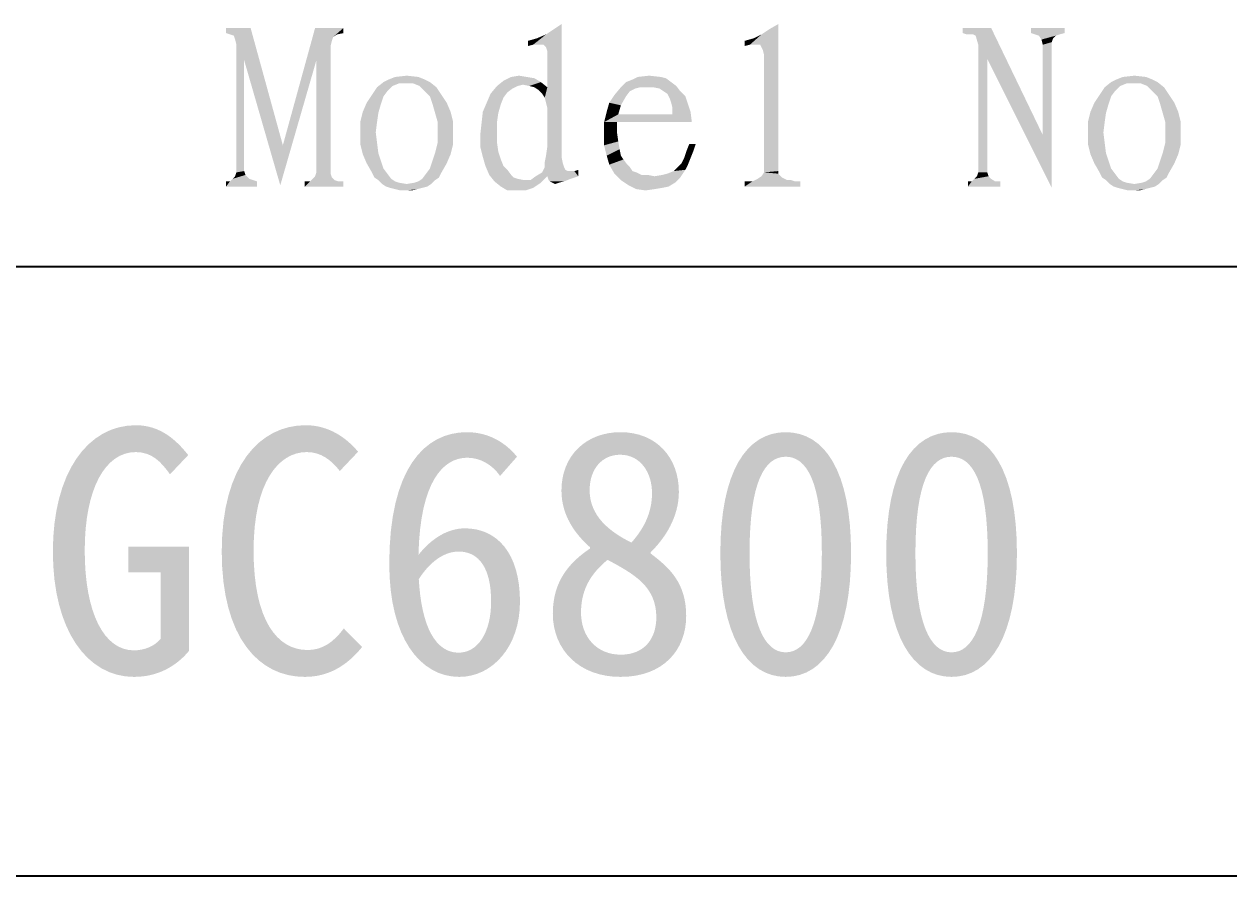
# Model space of a CAD drawing. Header units: millimetres. Extents: x 336 to 634, y 189 to 399.
# Drawn here: x 604.75 to 618.58, y 208.18 to 217.96 of the extents above; entities that cross this region are included whole.
import ezdxf

# ---------------------------------------------------------------- set-up
doc = ezdxf.new("R2010")
doc.units = ezdxf.units.MM

msp = doc.modelspace()

# ---------------------------------------------------------------- linework, layer by layer
at = {"color": 7, "linetype": 'Continuous'}
for p, q in [((448.54993, 215.17685), (628.54993, 215.17685)), ((448.54993, 208.17685), (628.54993, 208.17685))]:
    msp.add_line(p, q, dxfattribs=at)
for points in [[(607.34684, 217.91887), (607.06536, 217.85961), (607.06536, 217.91887)], [(607.1098, 217.8448), (607.06536, 217.85961), (607.34684, 217.91887)], [(607.15425, 217.82998), (607.1098, 217.8448), (607.34684, 217.91887)], [(607.16906, 217.78554), (607.15425, 217.82998), (607.34684, 217.91887)], [(607.18388, 217.72628), (607.16906, 217.78554), (607.34684, 217.91887)], [(607.27277, 217.5485), (607.18388, 217.72628), (607.34684, 217.91887)], [(607.27277, 217.5485), (607.34684, 217.91887), (607.71721, 216.57072)], [(608.1024, 217.5485), (607.71721, 216.57072), (608.08758, 217.91887)], [(608.08758, 217.91887), (608.41351, 217.91887), (608.29499, 217.81517)], [(608.08758, 217.91887), (608.29499, 217.81517), (608.1024, 217.5485)], [(608.41351, 217.91887), (608.33943, 217.8448), (608.29499, 217.81517)], [(608.41351, 217.91887), (608.41351, 217.85961), (608.33943, 217.8448)], [(610.59128, 217.72628), (610.82832, 217.90406), (610.91721, 217.96332)], [(610.68017, 217.72628), (610.59128, 217.72628), (610.91721, 217.96332)], [(610.59128, 217.72628), (610.73943, 217.8448), (610.82832, 217.90406)], [(610.7098, 217.72628), (610.68017, 217.72628), (610.91721, 217.96332)], [(610.73943, 217.69665), (610.7098, 217.72628), (610.91721, 217.96332)], [(610.75425, 217.6522), (610.73943, 217.69665), (610.91721, 217.96332)], [(610.73943, 217.05961), (610.75425, 217.23739), (610.91721, 217.96332)], [(610.75425, 217.00035), (610.73943, 217.05961), (610.91721, 217.96332)], [(610.75425, 217.59295), (610.75425, 217.6522), (610.91721, 217.96332)], [(610.75425, 217.23739), (610.75425, 217.59295), (610.91721, 217.96332)], [(610.75425, 216.94109), (610.75425, 217.00035), (610.91721, 217.96332)], [(610.75425, 216.79295), (610.75425, 216.94109), (610.91721, 217.96332)], [(610.75425, 216.65961), (610.75425, 216.79295), (610.91721, 217.96332)], [(610.75425, 216.55591), (610.75425, 216.65961), (610.91721, 217.96332)], [(610.75425, 216.55591), (610.91721, 217.96332), (610.91721, 216.43739)], [(613.08017, 217.72628), (613.21351, 217.8448), (613.4061, 217.96332)], [(613.15425, 217.72628), (613.08017, 217.72628), (613.4061, 217.96332)], [(613.19869, 217.72628), (613.15425, 217.72628), (613.4061, 217.96332)], [(613.21351, 217.69665), (613.19869, 217.72628), (613.4061, 217.96332)], [(613.21351, 217.8448), (613.3024, 217.90406), (613.4061, 217.96332)], [(613.22832, 217.66702), (613.21351, 217.69665), (613.4061, 217.96332)], [(613.24314, 217.60776), (613.22832, 217.66702), (613.4061, 217.96332)], [(613.24314, 217.60776), (613.4061, 217.96332), (613.4061, 216.27443)], [(615.85054, 217.91887), (615.52462, 217.85961), (615.52462, 217.91887)], [(615.56906, 217.8448), (615.52462, 217.85961), (615.85054, 217.91887)], [(615.61351, 217.8448), (615.56906, 217.8448), (615.85054, 217.91887)], [(615.64314, 217.8448), (615.61351, 217.8448), (615.85054, 217.91887)], [(615.67277, 217.82998), (615.64314, 217.8448), (615.85054, 217.91887)], [(615.7024, 217.72628), (615.67277, 217.82998), (615.85054, 217.91887)], [(615.8061, 217.56332), (615.7024, 217.72628), (615.85054, 217.91887)], [(615.8061, 217.56332), (615.85054, 217.91887), (616.44314, 216.68924)], [(616.69499, 217.91887), (616.3098, 217.85961), (616.3098, 217.91887)], [(616.3098, 217.85961), (616.69499, 217.91887), (616.69499, 217.85961)], [(608.29499, 217.81517), (608.28017, 217.77072), (608.1024, 217.5485)], [(608.28017, 217.77072), (608.26536, 217.71146), (608.1024, 217.5485)], [(610.59128, 217.72628), (610.53203, 217.77072), (610.63573, 217.80035)], [(610.59128, 217.72628), (610.53203, 217.71146), (610.53203, 217.77072)], [(610.59128, 217.72628), (610.63573, 217.80035), (610.73943, 217.8448)], [(613.08017, 217.72628), (613.02091, 217.77072), (613.12462, 217.80035)], [(613.08017, 217.72628), (613.02091, 217.71146), (613.02091, 217.77072)], [(613.08017, 217.72628), (613.12462, 217.80035), (613.21351, 217.8448)], [(616.69499, 217.85961), (616.35425, 217.8448), (616.3098, 217.85961)], [(616.35425, 217.8448), (616.69499, 217.85961), (616.63573, 217.8448)], [(616.63573, 217.8448), (616.39869, 217.82998), (616.35425, 217.8448)], [(616.39869, 217.82998), (616.63573, 217.8448), (616.59128, 217.82998)], [(616.59128, 217.82998), (616.42832, 217.78554), (616.39869, 217.82998)], [(616.59128, 217.82998), (616.56165, 217.80035), (616.42832, 217.78554)], [(616.42832, 217.78554), (616.56165, 217.80035), (616.54684, 217.75591)], [(616.54684, 217.75591), (616.44314, 217.72628), (616.42832, 217.78554)], [(607.27277, 217.5485), (607.18388, 216.25961), (607.18388, 217.72628)], [(608.1024, 216.25961), (608.1024, 217.5485), (608.26536, 217.71146)], [(608.1024, 216.25961), (608.26536, 217.71146), (608.26536, 216.2448)], [(615.8061, 217.56332), (615.7024, 216.25961), (615.7024, 217.72628)], [(616.44314, 216.68924), (616.44314, 217.72628), (616.54684, 217.75591)], [(616.44314, 216.68924), (616.54684, 217.75591), (616.54684, 216.08183)], [(607.27277, 217.5485), (607.27277, 216.27443), (607.18388, 216.25961)], [(607.71721, 216.57072), (607.68758, 216.11146), (607.27277, 217.5485)], [(607.71721, 216.57072), (608.1024, 217.5485), (607.68758, 216.11146)], [(613.4061, 216.27443), (613.24314, 216.25961), (613.24314, 217.60776)], [(615.7024, 216.25961), (615.8061, 217.56332), (615.8061, 216.25961)], [(616.44314, 216.68924), (616.54684, 216.08183), (615.8061, 217.56332)], [(609.27277, 217.35591), (608.93203, 217.32628), (609.0061, 217.35591)], [(608.93203, 217.32628), (609.27277, 217.35591), (609.34684, 217.32628)], [(609.0061, 217.35591), (609.13943, 217.37072), (609.27277, 217.35591)], [(610.51721, 217.35591), (610.6061, 217.34109), (610.25054, 217.31146)], [(610.51721, 217.35591), (610.25054, 217.31146), (610.33943, 217.35591)], [(610.33943, 217.35591), (610.42832, 217.37072), (610.51721, 217.35591)], [(612.05795, 217.35591), (612.11721, 217.34109), (611.73203, 217.32628)], [(612.05795, 217.35591), (611.73203, 217.32628), (611.79128, 217.35591)], [(611.79128, 217.35591), (611.92462, 217.37072), (612.05795, 217.35591)], [(617.62832, 217.35591), (617.28758, 217.32628), (617.36165, 217.35591)], [(617.28758, 217.32628), (617.62832, 217.35591), (617.7024, 217.32628)], [(617.36165, 217.35591), (617.49499, 217.37072), (617.62832, 217.35591)], [(608.91721, 217.19294), (608.73943, 217.1485), (608.79869, 217.23739)], [(609.05054, 217.28183), (608.79869, 217.23739), (608.87277, 217.29665)], [(609.05054, 217.28183), (608.97647, 217.2522), (608.79869, 217.23739)], [(608.79869, 217.23739), (608.97647, 217.2522), (608.91721, 217.19294)], [(609.34684, 217.32628), (608.87277, 217.29665), (608.93203, 217.32628)], [(608.87277, 217.29665), (609.34684, 217.32628), (609.4061, 217.29665)], [(608.87277, 217.29665), (609.4061, 217.29665), (609.05054, 217.28183)], [(609.13943, 217.28183), (609.05054, 217.28183), (609.4061, 217.29665)], [(609.21351, 217.28183), (609.13943, 217.28183), (609.4061, 217.29665)], [(609.28758, 217.2522), (609.21351, 217.28183), (609.4061, 217.29665)], [(609.28758, 217.2522), (609.4061, 217.29665), (609.48017, 217.23739)], [(609.48017, 217.23739), (609.34684, 217.19294), (609.28758, 217.2522)], [(609.34684, 217.19294), (609.48017, 217.23739), (609.53943, 217.1485)], [(610.41351, 217.25221), (610.35425, 217.22257), (610.1024, 217.16332)], [(610.41351, 217.25221), (610.1024, 217.16332), (610.17647, 217.25221)], [(610.35425, 217.22257), (610.29499, 217.17813), (610.1024, 217.16332)], [(610.68017, 217.29665), (610.17647, 217.25221), (610.25054, 217.31146)], [(610.68017, 217.29665), (610.47277, 217.26702), (610.17647, 217.25221)], [(610.17647, 217.25221), (610.47277, 217.26702), (610.41351, 217.25221)], [(610.25054, 217.31146), (610.6061, 217.34109), (610.68017, 217.29665)], [(610.54684, 217.25221), (610.47277, 217.26702), (610.68017, 217.29665)], [(610.6061, 217.23739), (610.54684, 217.25221), (610.68017, 217.29665)], [(610.6061, 217.23739), (610.68017, 217.29665), (610.75425, 217.23739)], [(610.75425, 217.23739), (610.65054, 217.20776), (610.6061, 217.23739)], [(610.69499, 217.16332), (610.65054, 217.20776), (610.75425, 217.23739)], [(610.72462, 217.11887), (610.69499, 217.16332), (610.75425, 217.23739)], [(610.73943, 217.05961), (610.72462, 217.11887), (610.75425, 217.23739)], [(611.76165, 217.22257), (611.52462, 217.1485), (611.59869, 217.23739)], [(611.76165, 217.22257), (611.7024, 217.19294), (611.52462, 217.1485)], [(612.17647, 217.29665), (612.23573, 217.2522), (611.59869, 217.23739)], [(612.17647, 217.29665), (611.59869, 217.23739), (611.65795, 217.29665)], [(611.82091, 217.23739), (611.59869, 217.23739), (612.23573, 217.2522)], [(611.59869, 217.23739), (611.82091, 217.23739), (611.76165, 217.22257)], [(611.65795, 217.29665), (611.73203, 217.32628), (612.11721, 217.34109)], [(611.65795, 217.29665), (612.11721, 217.34109), (612.17647, 217.29665)], [(611.89499, 217.23739), (611.82091, 217.23739), (612.23573, 217.2522)], [(611.96906, 217.23739), (611.89499, 217.23739), (612.23573, 217.2522)], [(612.04314, 217.22257), (611.96906, 217.23739), (612.23573, 217.2522)], [(612.08758, 217.19294), (612.04314, 217.22257), (612.23573, 217.2522)], [(612.08758, 217.19294), (612.23573, 217.2522), (612.28017, 217.19294)], [(617.27277, 217.19294), (617.09499, 217.1485), (617.15425, 217.23739)], [(617.4061, 217.28183), (617.15425, 217.23739), (617.22832, 217.29665)], [(617.4061, 217.28183), (617.33203, 217.2522), (617.15425, 217.23739)], [(617.15425, 217.23739), (617.33203, 217.2522), (617.27277, 217.19294)], [(617.7024, 217.32628), (617.22832, 217.29665), (617.28758, 217.32628)], [(617.22832, 217.29665), (617.7024, 217.32628), (617.76165, 217.29665)], [(617.22832, 217.29665), (617.76165, 217.29665), (617.4061, 217.28183)], [(617.49499, 217.28183), (617.4061, 217.28183), (617.76165, 217.29665)], [(617.56906, 217.28183), (617.49499, 217.28183), (617.76165, 217.29665)], [(617.64314, 217.2522), (617.56906, 217.28183), (617.76165, 217.29665)], [(617.64314, 217.2522), (617.76165, 217.29665), (617.83573, 217.23739)], [(617.83573, 217.23739), (617.7024, 217.19294), (617.64314, 217.2522)], [(617.7024, 217.19294), (617.83573, 217.23739), (617.89499, 217.1485)], [(608.87277, 217.13369), (608.68017, 217.05961), (608.73943, 217.1485)], [(608.68017, 217.05961), (608.87277, 217.13369), (608.84314, 217.0448)], [(608.73943, 217.1485), (608.91721, 217.19294), (608.87277, 217.13369)], [(609.53943, 217.1485), (609.4061, 217.13369), (609.34684, 217.19294)], [(609.4061, 217.13369), (609.53943, 217.1485), (609.59869, 217.05961)], [(609.59869, 217.05961), (609.43573, 217.0448), (609.4061, 217.13369)], [(610.25054, 217.11887), (610.05795, 217.05961), (610.1024, 217.16332)], [(610.05795, 217.05961), (610.25054, 217.11887), (610.22091, 217.0448)], [(610.1024, 217.16332), (610.29499, 217.17813), (610.25054, 217.11887)], [(611.65795, 217.13369), (611.46536, 217.05961), (611.52462, 217.1485)], [(611.46536, 217.05961), (611.65795, 217.13369), (611.59869, 217.02998)], [(611.52462, 217.1485), (611.7024, 217.19294), (611.65795, 217.13369)], [(612.28017, 217.19294), (612.13203, 217.16332), (612.08758, 217.19294)], [(612.13203, 217.16332), (612.28017, 217.19294), (612.33943, 217.13369)], [(612.33943, 217.13369), (612.16165, 217.10406), (612.13203, 217.16332)], [(612.17647, 217.05961), (612.16165, 217.10406), (612.33943, 217.13369)], [(612.17647, 217.05961), (612.33943, 217.13369), (612.36906, 217.0448)], [(617.22832, 217.13369), (617.03573, 217.05961), (617.09499, 217.1485)], [(617.03573, 217.05961), (617.22832, 217.13369), (617.19869, 217.0448)], [(617.09499, 217.1485), (617.27277, 217.19294), (617.22832, 217.13369)], [(617.89499, 217.1485), (617.76165, 217.13369), (617.7024, 217.19294)], [(617.76165, 217.13369), (617.89499, 217.1485), (617.95425, 217.05961)], [(617.95425, 217.05961), (617.79128, 217.0448), (617.76165, 217.13369)], [(608.81351, 216.94109), (608.6061, 216.83739), (608.63573, 216.95591)], [(608.6061, 216.83739), (608.81351, 216.94109), (608.79869, 216.83739)], [(608.84314, 217.0448), (608.63573, 216.95591), (608.68017, 217.05961)], [(608.63573, 216.95591), (608.84314, 217.0448), (608.81351, 216.94109)], [(609.43573, 217.0448), (609.59869, 217.05961), (609.64314, 216.95591)], [(609.64314, 216.95591), (609.46536, 216.94109), (609.43573, 217.0448)], [(609.49499, 216.83739), (609.46536, 216.94109), (609.64314, 216.95591)], [(609.49499, 216.83739), (609.64314, 216.95591), (609.67277, 216.83739)], [(610.19128, 216.94109), (609.99869, 216.82257), (610.01351, 216.95591)], [(610.19128, 216.94109), (610.17647, 216.83739), (609.99869, 216.82257)], [(610.22091, 217.0448), (610.01351, 216.95591), (610.05795, 217.05961)], [(610.01351, 216.95591), (610.22091, 217.0448), (610.19128, 216.94109)], [(611.56906, 216.92628), (611.4061, 216.83739), (611.43573, 216.95591)], [(611.59869, 217.02998), (611.43573, 216.95591), (611.46536, 217.05961)], [(611.43573, 216.95591), (611.59869, 217.02998), (611.56906, 216.92628)], [(612.36906, 217.0448), (612.19128, 217.00035), (612.17647, 217.05961)], [(612.19128, 217.00035), (612.36906, 217.0448), (612.39869, 216.95591)], [(612.39869, 216.95591), (612.19128, 216.92628), (612.19128, 217.00035)], [(612.19128, 216.92628), (612.39869, 216.95591), (612.41351, 216.83739)], [(617.16906, 216.94109), (616.96165, 216.83739), (616.99128, 216.95591)], [(616.96165, 216.83739), (617.16906, 216.94109), (617.15425, 216.83739)], [(617.19869, 217.0448), (616.99128, 216.95591), (617.03573, 217.05961)], [(616.99128, 216.95591), (617.19869, 217.0448), (617.16906, 216.94109)], [(617.79128, 217.0448), (617.95425, 217.05961), (617.99869, 216.95591)], [(617.99869, 216.95591), (617.82091, 216.94109), (617.79128, 217.0448)], [(617.85054, 216.83739), (617.82091, 216.94109), (617.99869, 216.95591)], [(617.85054, 216.83739), (617.99869, 216.95591), (618.02832, 216.83739)], [(608.79869, 216.83739), (608.6061, 216.71887), (608.6061, 216.83739)], [(608.6061, 216.71887), (608.79869, 216.83739), (608.78388, 216.71887)], [(609.67277, 216.83739), (609.49499, 216.71887), (609.49499, 216.83739)], [(609.49499, 216.71887), (609.67277, 216.83739), (609.67277, 216.71887)], [(610.17647, 216.71887), (609.98388, 216.68924), (609.99869, 216.82257)], [(609.99869, 216.82257), (610.17647, 216.83739), (610.17647, 216.71887)], [(611.56906, 216.92628), (612.19128, 216.92628), (611.4061, 216.83739)], [(611.55425, 216.83739), (611.4061, 216.83739), (612.19128, 216.92628)], [(611.55425, 216.83739), (611.55425, 216.71887), (611.4061, 216.70406)], [(611.55425, 216.83739), (611.4061, 216.70406), (611.4061, 216.83739)], [(612.41351, 216.83739), (611.55425, 216.83739), (612.19128, 216.92628)], [(617.15425, 216.83739), (616.96165, 216.71887), (616.96165, 216.83739)], [(616.96165, 216.71887), (617.15425, 216.83739), (617.13943, 216.71887)], [(618.02832, 216.83739), (617.85054, 216.71887), (617.85054, 216.83739)], [(617.85054, 216.71887), (618.02832, 216.83739), (618.02832, 216.71887)], [(608.78388, 216.71887), (608.79869, 216.60035), (608.6061, 216.58554)], [(608.78388, 216.71887), (608.6061, 216.58554), (608.6061, 216.71887)], [(609.67277, 216.71887), (609.49499, 216.60035), (609.49499, 216.71887)], [(609.49499, 216.60035), (609.67277, 216.71887), (609.67277, 216.58554)], [(609.98388, 216.68924), (610.17647, 216.71887), (610.17647, 216.60035)], [(610.17647, 216.60035), (609.98388, 216.55591), (609.98388, 216.68924)], [(611.4061, 216.70406), (611.55425, 216.71887), (611.56906, 216.61517)], [(611.56906, 216.61517), (611.4061, 216.57072), (611.4061, 216.70406)], [(617.13943, 216.71887), (617.15425, 216.60035), (616.96165, 216.58554)], [(617.13943, 216.71887), (616.96165, 216.58554), (616.96165, 216.71887)], [(618.02832, 216.71887), (617.85054, 216.60035), (617.85054, 216.71887)], [(617.85054, 216.60035), (618.02832, 216.71887), (618.02832, 216.58554)], [(608.6061, 216.58554), (608.79869, 216.60035), (608.81351, 216.48183)], [(608.81351, 216.48183), (608.63573, 216.46702), (608.6061, 216.58554)], [(609.67277, 216.58554), (609.46536, 216.48183), (609.49499, 216.60035)], [(609.46536, 216.48183), (609.67277, 216.58554), (609.64314, 216.46702)], [(609.98388, 216.55591), (610.17647, 216.60035), (610.19128, 216.49665)], [(610.19128, 216.49665), (610.01351, 216.43739), (609.98388, 216.55591)], [(610.91721, 216.43739), (610.73943, 216.4522), (610.75425, 216.55591)], [(611.4061, 216.57072), (611.56906, 216.61517), (611.58388, 216.52628)], [(611.58388, 216.52628), (611.43573, 216.45221), (611.4061, 216.57072)], [(611.43573, 216.45221), (611.58388, 216.52628), (611.59869, 216.45221)], [(612.45795, 216.58554), (612.35425, 216.51146), (612.38388, 216.58554)], [(612.35425, 216.51146), (612.45795, 216.58554), (612.42832, 216.49665)], [(616.96165, 216.58554), (617.15425, 216.60035), (617.16906, 216.48183)], [(617.16906, 216.48183), (616.99128, 216.46702), (616.96165, 216.58554)], [(618.02832, 216.58554), (617.82091, 216.48183), (617.85054, 216.60035)], [(617.82091, 216.48183), (618.02832, 216.58554), (617.99869, 216.46702)], [(608.63573, 216.46702), (608.81351, 216.48183), (608.84314, 216.39295)], [(608.84314, 216.39295), (608.68017, 216.36332), (608.63573, 216.46702)], [(608.68017, 216.36332), (608.84314, 216.39295), (608.87277, 216.30406)], [(609.59869, 216.36332), (609.4061, 216.30406), (609.43573, 216.39295)], [(609.64314, 216.46702), (609.43573, 216.39295), (609.46536, 216.48183)], [(609.43573, 216.39295), (609.64314, 216.46702), (609.59869, 216.36332)], [(610.01351, 216.43739), (610.19128, 216.49665), (610.22091, 216.40776)], [(610.22091, 216.40776), (610.04314, 216.33369), (610.01351, 216.43739)], [(610.04314, 216.33369), (610.22091, 216.40776), (610.25054, 216.33369)], [(610.91721, 216.43739), (610.72462, 216.37813), (610.73943, 216.4522)], [(610.72462, 216.37813), (610.91721, 216.43739), (610.93203, 216.36332)], [(610.93203, 216.36332), (610.72462, 216.31887), (610.72462, 216.37813)], [(611.59869, 216.45221), (611.46536, 216.3485), (611.43573, 216.45221)], [(611.59869, 216.45221), (611.62832, 216.40776), (611.46536, 216.3485)], [(611.46536, 216.3485), (611.62832, 216.40776), (611.67277, 216.3485)], [(612.39869, 216.42258), (612.29499, 216.36332), (612.32462, 216.42258)], [(612.29499, 216.36332), (612.39869, 216.42258), (612.36906, 216.3485)], [(612.42832, 216.49665), (612.32462, 216.42258), (612.35425, 216.51146)], [(612.32462, 216.42258), (612.42832, 216.49665), (612.39869, 216.42258)], [(616.99128, 216.46702), (617.16906, 216.48183), (617.19869, 216.39295)], [(617.19869, 216.39295), (617.03573, 216.36332), (616.99128, 216.46702)], [(617.03573, 216.36332), (617.19869, 216.39295), (617.22832, 216.30406)], [(617.95425, 216.36332), (617.76165, 216.30406), (617.79128, 216.39295)], [(617.99869, 216.46702), (617.79128, 216.39295), (617.82091, 216.48183)], [(617.79128, 216.39295), (617.99869, 216.46702), (617.95425, 216.36332)], [(607.28758, 216.22998), (607.16906, 216.21517), (607.18388, 216.25961)], [(607.18388, 216.25961), (607.27277, 216.27443), (607.28758, 216.22998)], [(608.26536, 216.2448), (608.08758, 216.21517), (608.1024, 216.25961)], [(608.08758, 216.21517), (608.26536, 216.2448), (608.28017, 216.20035)], [(608.87277, 216.30406), (608.73943, 216.25961), (608.68017, 216.36332)], [(608.73943, 216.25961), (608.87277, 216.30406), (608.91721, 216.2448)], [(608.91721, 216.2448), (608.76906, 216.20035), (608.73943, 216.25961)], [(608.76906, 216.20035), (608.91721, 216.2448), (608.96165, 216.18554)], [(609.5098, 216.20035), (609.31721, 216.18554), (609.36165, 216.2448)], [(609.53943, 216.25961), (609.36165, 216.2448), (609.4061, 216.30406)], [(609.36165, 216.2448), (609.53943, 216.25961), (609.5098, 216.20035)], [(609.4061, 216.30406), (609.59869, 216.36332), (609.53943, 216.25961)], [(610.25054, 216.33369), (610.08758, 216.22998), (610.04314, 216.33369)], [(610.25054, 216.33369), (610.29499, 216.28924), (610.08758, 216.22998)], [(610.08758, 216.22998), (610.29499, 216.28924), (610.33943, 216.22998)], [(610.62091, 216.21517), (610.69499, 216.25961), (611.06536, 216.27443)], [(610.75425, 216.21517), (610.62091, 216.21517), (611.06536, 216.27443)], [(610.96165, 216.28924), (610.99128, 216.27443), (610.69499, 216.25961)], [(610.96165, 216.28924), (610.69499, 216.25961), (610.7098, 216.28924)], [(610.99128, 216.27443), (611.06536, 216.27443), (610.69499, 216.25961)], [(610.94684, 216.31887), (610.7098, 216.28924), (610.72462, 216.31887)], [(610.7098, 216.28924), (610.94684, 216.31887), (610.96165, 216.28924)], [(610.72462, 216.31887), (610.93203, 216.36332), (610.94684, 216.31887)], [(611.1098, 216.21517), (610.75425, 216.21517), (611.06536, 216.27443)], [(611.06536, 216.27443), (611.1098, 216.28924), (611.1098, 216.21517)], [(611.67277, 216.3485), (611.52462, 216.2448), (611.46536, 216.3485)], [(611.67277, 216.3485), (611.7024, 216.31887), (611.52462, 216.2448)], [(611.7024, 216.31887), (611.73203, 216.27443), (611.52462, 216.2448)], [(611.73203, 216.27443), (611.77647, 216.25961), (611.52462, 216.2448)], [(611.52462, 216.2448), (611.77647, 216.25961), (611.83573, 216.22998)], [(611.83573, 216.22998), (611.59869, 216.17072), (611.52462, 216.2448)], [(611.98388, 216.21517), (612.07277, 216.22998), (612.3098, 216.2448)], [(611.98388, 216.21517), (612.3098, 216.2448), (612.28017, 216.20035)], [(612.3098, 216.2448), (612.07277, 216.22998), (612.13203, 216.2448)], [(612.13203, 216.2448), (612.2061, 216.27443), (612.33943, 216.28924)], [(612.13203, 216.2448), (612.33943, 216.28924), (612.3098, 216.2448)], [(612.33943, 216.28924), (612.2061, 216.27443), (612.25054, 216.31887)], [(612.36906, 216.3485), (612.25054, 216.31887), (612.29499, 216.36332)], [(612.25054, 216.31887), (612.36906, 216.3485), (612.33943, 216.28924)], [(613.4061, 216.2448), (613.21351, 216.21517), (613.24314, 216.25961)], [(613.4061, 216.2448), (613.42091, 216.22998), (613.21351, 216.21517)], [(613.24314, 216.25961), (613.4061, 216.27443), (613.4061, 216.2448)], [(615.8061, 216.25961), (615.68758, 216.21517), (615.7024, 216.25961)], [(615.68758, 216.21517), (615.8061, 216.25961), (615.82091, 216.21517)], [(617.22832, 216.30406), (617.09499, 216.25961), (617.03573, 216.36332)], [(617.09499, 216.25961), (617.22832, 216.30406), (617.27277, 216.2448)], [(617.27277, 216.2448), (617.12462, 216.20035), (617.09499, 216.25961)], [(617.12462, 216.20035), (617.27277, 216.2448), (617.31721, 216.18554)], [(617.86536, 216.20035), (617.67277, 216.18554), (617.71721, 216.2448)], [(617.89499, 216.25961), (617.71721, 216.2448), (617.76165, 216.30406)], [(617.71721, 216.2448), (617.89499, 216.25961), (617.86536, 216.20035)], [(617.76165, 216.30406), (617.95425, 216.36332), (617.89499, 216.25961)], [(607.1098, 216.15591), (607.42091, 216.15591), (607.06536, 216.09665)], [(607.1098, 216.15591), (607.06536, 216.09665), (607.06536, 216.15591)], [(607.06536, 216.09665), (607.42091, 216.15591), (607.42091, 216.09665)], [(607.33203, 216.18554), (607.37647, 216.17072), (607.1098, 216.15591)], [(607.33203, 216.18554), (607.1098, 216.15591), (607.13943, 216.18554)], [(607.1098, 216.15591), (607.37647, 216.17072), (607.42091, 216.15591)], [(607.13943, 216.18554), (607.16906, 216.21517), (607.28758, 216.22998)], [(607.13943, 216.18554), (607.28758, 216.22998), (607.33203, 216.18554)], [(608.35425, 216.15591), (608.41351, 216.15591), (607.96906, 216.09665)], [(608.02832, 216.15591), (608.35425, 216.15591), (607.96906, 216.09665)], [(608.02832, 216.15591), (607.96906, 216.09665), (607.96906, 216.15591)], [(607.96906, 216.09665), (608.41351, 216.15591), (608.41351, 216.09665)], [(608.3098, 216.17072), (608.02832, 216.15591), (608.05795, 216.18554)], [(608.02832, 216.15591), (608.3098, 216.17072), (608.35425, 216.15591)], [(608.28017, 216.20035), (608.05795, 216.18554), (608.08758, 216.21517)], [(608.05795, 216.18554), (608.28017, 216.20035), (608.3098, 216.17072)], [(608.96165, 216.18554), (608.81351, 216.17072), (608.76906, 216.20035)], [(608.81351, 216.17072), (608.96165, 216.18554), (609.0061, 216.15591)], [(609.0061, 216.15591), (608.85795, 216.12628), (608.81351, 216.17072)], [(609.0061, 216.15591), (609.05054, 216.14109), (608.85795, 216.12628)], [(608.85795, 216.12628), (609.05054, 216.14109), (609.13943, 216.12628)], [(609.13943, 216.12628), (608.9024, 216.09665), (608.85795, 216.12628)], [(609.13943, 216.12628), (609.42091, 216.12628), (608.9024, 216.09665)], [(608.9024, 216.09665), (609.42091, 216.12628), (609.37647, 216.09665)], [(609.13943, 216.12628), (609.22832, 216.14109), (609.46536, 216.17072)], [(609.13943, 216.12628), (609.46536, 216.17072), (609.42091, 216.12628)], [(609.22832, 216.14109), (609.27277, 216.15591), (609.46536, 216.17072)], [(609.46536, 216.17072), (609.27277, 216.15591), (609.31721, 216.18554)], [(609.31721, 216.18554), (609.5098, 216.20035), (609.46536, 216.17072)], [(610.33943, 216.22998), (610.14684, 216.15591), (610.08758, 216.22998)], [(610.33943, 216.22998), (610.36906, 216.20035), (610.14684, 216.15591)], [(610.36906, 216.20035), (610.41351, 216.18554), (610.14684, 216.15591)], [(610.41351, 216.18554), (610.48758, 216.17072), (610.14684, 216.15591)], [(610.48758, 216.17072), (610.56165, 216.17072), (610.14684, 216.15591)], [(610.68017, 216.14109), (610.14684, 216.15591), (610.56165, 216.17072)], [(610.68017, 216.14109), (610.22091, 216.09665), (610.14684, 216.15591)], [(610.22091, 216.09665), (610.68017, 216.14109), (610.59128, 216.08183)], [(610.75425, 216.21517), (610.56165, 216.17072), (610.62091, 216.21517)], [(610.56165, 216.17072), (610.75425, 216.21517), (610.68017, 216.14109)], [(611.1098, 216.21517), (610.76906, 216.17072), (610.75425, 216.21517)], [(611.1098, 216.21517), (611.02091, 216.18554), (610.76906, 216.17072)], [(610.78388, 216.15591), (610.76906, 216.17072), (611.02091, 216.18554)], [(610.78388, 216.15591), (611.02091, 216.18554), (610.94684, 216.15591)], [(610.94684, 216.15591), (610.81351, 216.14109), (610.78388, 216.15591)], [(610.81351, 216.14109), (610.94684, 216.15591), (610.88758, 216.14109)], [(610.88758, 216.14109), (610.84314, 216.12628), (610.81351, 216.14109)], [(611.9098, 216.22998), (611.98388, 216.21517), (611.59869, 216.17072)], [(611.83573, 216.22998), (611.9098, 216.22998), (611.59869, 216.17072)], [(611.98388, 216.21517), (612.28017, 216.20035), (611.59869, 216.17072)], [(611.59869, 216.17072), (612.28017, 216.20035), (612.25054, 216.17072)], [(612.25054, 216.17072), (611.68758, 216.11146), (611.59869, 216.17072)], [(612.25054, 216.17072), (612.22091, 216.14109), (611.68758, 216.11146)], [(611.68758, 216.11146), (612.22091, 216.14109), (612.14684, 216.09665)], [(612.14684, 216.09665), (611.77647, 216.06702), (611.68758, 216.11146)], [(613.59869, 216.15591), (613.65795, 216.15591), (613.02091, 216.09665)], [(613.1098, 216.15591), (613.59869, 216.15591), (613.02091, 216.09665)], [(613.1098, 216.15591), (613.02091, 216.09665), (613.02091, 216.15591)], [(613.02091, 216.09665), (613.65795, 216.15591), (613.65795, 216.09665)], [(613.48017, 216.18554), (613.5098, 216.17072), (613.1098, 216.15591)], [(613.48017, 216.18554), (613.1098, 216.15591), (613.16906, 216.18554)], [(613.5098, 216.17072), (613.55425, 216.17072), (613.1098, 216.15591)], [(613.1098, 216.15591), (613.55425, 216.17072), (613.59869, 216.15591)], [(613.45054, 216.20035), (613.16906, 216.18554), (613.21351, 216.21517)], [(613.16906, 216.18554), (613.45054, 216.20035), (613.48017, 216.18554)], [(613.21351, 216.21517), (613.42091, 216.22998), (613.45054, 216.20035)], [(615.89499, 216.15591), (615.95425, 216.15591), (615.58388, 216.09665)], [(615.62832, 216.15591), (615.89499, 216.15591), (615.58388, 216.09665)], [(615.62832, 216.15591), (615.58388, 216.09665), (615.58388, 216.15591)], [(615.58388, 216.09665), (615.95425, 216.15591), (615.95425, 216.09665)], [(615.85054, 216.18554), (615.62832, 216.15591), (615.65795, 216.18554)], [(615.62832, 216.15591), (615.85054, 216.18554), (615.89499, 216.15591)], [(615.82091, 216.21517), (615.65795, 216.18554), (615.68758, 216.21517)], [(615.65795, 216.18554), (615.82091, 216.21517), (615.85054, 216.18554)], [(617.31721, 216.18554), (617.16906, 216.17072), (617.12462, 216.20035)], [(617.16906, 216.17072), (617.31721, 216.18554), (617.36165, 216.15591)], [(617.36165, 216.15591), (617.21351, 216.12628), (617.16906, 216.17072)], [(617.36165, 216.15591), (617.4061, 216.14109), (617.21351, 216.12628)], [(617.21351, 216.12628), (617.4061, 216.14109), (617.49499, 216.12628)], [(617.49499, 216.12628), (617.25795, 216.09665), (617.21351, 216.12628)], [(617.49499, 216.12628), (617.77647, 216.12628), (617.25795, 216.09665)], [(617.25795, 216.09665), (617.77647, 216.12628), (617.73203, 216.09665)], [(617.49499, 216.12628), (617.58388, 216.14109), (617.82091, 216.17072)], [(617.49499, 216.12628), (617.82091, 216.17072), (617.77647, 216.12628)], [(617.58388, 216.14109), (617.62832, 216.15591), (617.82091, 216.17072)], [(617.82091, 216.17072), (617.62832, 216.15591), (617.67277, 216.18554)], [(617.67277, 216.18554), (617.86536, 216.20035), (617.82091, 216.17072)], [(609.37647, 216.09665), (608.94684, 216.08183), (608.9024, 216.09665)], [(608.94684, 216.08183), (609.37647, 216.09665), (609.31721, 216.08183)], [(609.31721, 216.08183), (609.0061, 216.06702), (608.94684, 216.08183)], [(609.0061, 216.06702), (609.31721, 216.08183), (609.25795, 216.06702)], [(609.25795, 216.06702), (609.06536, 216.0522), (609.0061, 216.06702)], [(609.13943, 216.0522), (609.06536, 216.0522), (609.25795, 216.06702)], [(609.13943, 216.0522), (609.25795, 216.06702), (609.19869, 216.0522)], [(610.59128, 216.08183), (610.29499, 216.05221), (610.22091, 216.09665)], [(610.39869, 216.05221), (610.29499, 216.05221), (610.59128, 216.08183)], [(610.39869, 216.05221), (610.59128, 216.08183), (610.5024, 216.05221)], [(612.14684, 216.09665), (612.07277, 216.08183), (611.77647, 216.06702)], [(611.77647, 216.06702), (612.07277, 216.08183), (611.98388, 216.06702)], [(611.98388, 216.06702), (611.88017, 216.0522), (611.77647, 216.06702)], [(617.73203, 216.09665), (617.3024, 216.08183), (617.25795, 216.09665)], [(617.3024, 216.08183), (617.73203, 216.09665), (617.67277, 216.08183)], [(617.67277, 216.08183), (617.36165, 216.06702), (617.3024, 216.08183)], [(617.36165, 216.06702), (617.67277, 216.08183), (617.61351, 216.06702)], [(617.61351, 216.06702), (617.42091, 216.0522), (617.36165, 216.06702)], [(617.49499, 216.0522), (617.42091, 216.0522), (617.61351, 216.06702)], [(617.49499, 216.0522), (617.61351, 216.06702), (617.55425, 216.0522)]]:
    msp.add_solid(points, dxfattribs=at)

# ---------------------------------------------------------------- texts
at = {"lineweight": 0, "insert": (604.92029, 213.30908), "char_height": 3, "width": 75.9642783, "attachment_point": 1}
msp.add_mtext('{\\f@FangSong_GB2312|b0|i0|c134|p49;\\H0.9333x;\\C5;GC6800}', dxfattribs=at)

doc.saveas('drawing.dxf')
